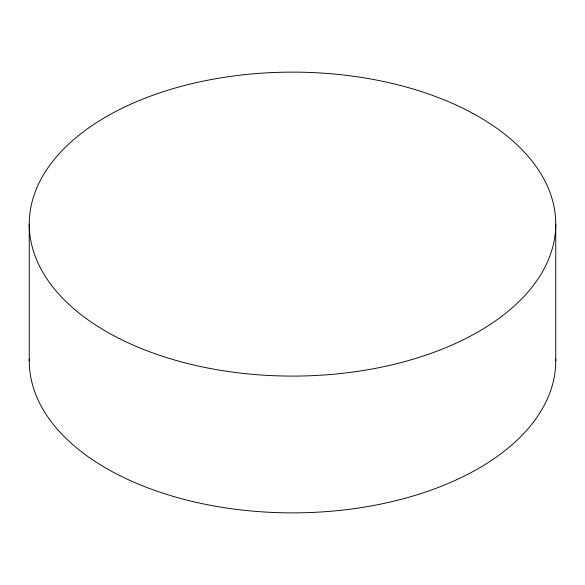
<?xml version="1.0" encoding="UTF-8"?>
<svg xmlns="http://www.w3.org/2000/svg" width="585" height="585" viewBox="0 0 585 585"><rect width="100%" height="100%" fill="white"/><g stroke="black" fill="none" stroke-linecap="round" stroke-linejoin="round"><path stroke-width="0.88" d="M555.75 224.106L555.75 360.894M29.25 224.106L29.25 360.894M555.728 359.095A263.25 151.983 0 0 1 292.5 512.877A263.25 151.983 0 0 1 29.272 359.095M118.93 338.379A263.25 151.983 0 0 0 550.69 253.758A263.25 151.983 0 0 0 207.88 80.189A263.25 151.983 0 0 0 118.93 338.379"/></g></svg>
